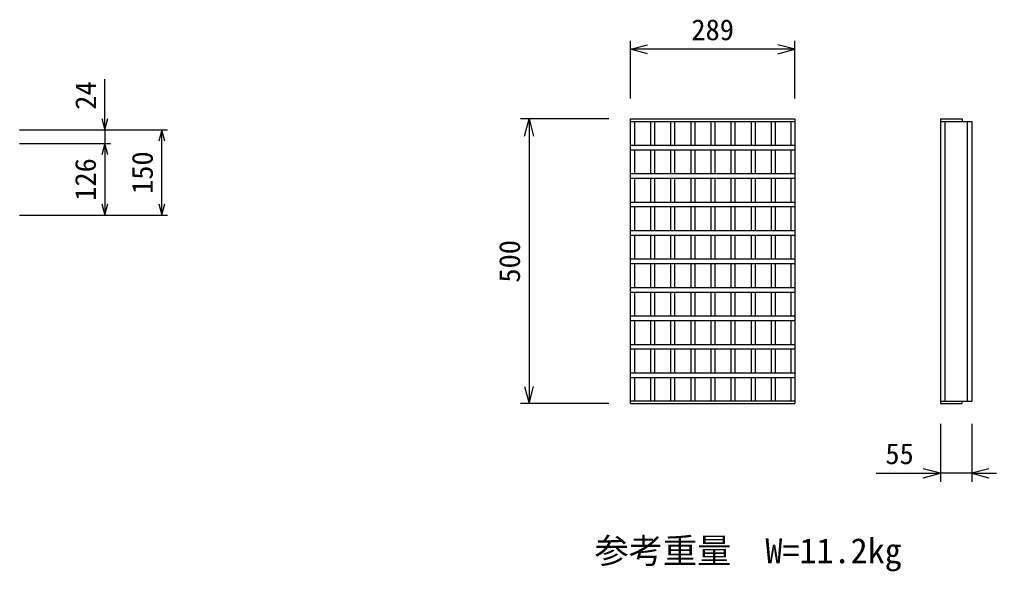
# Model space of a CAD drawing. Units: millimetres, scale not verified. Extents: x -12600 to 12600, y -8910 to 8910.
# Drawn here: x 9244 to 10960, y -3277 to -2307 of the extents above; entities that cross this region are included whole.
import ezdxf
from ezdxf.enums import TextEntityAlignment as Align

# ---------------------------------------------------------------- set-up
doc = ezdxf.new("R2010")
doc.units = ezdxf.units.MM
doc.header["$LTSCALE"] = 30
for name, color, linetype, lineweight in [('0-0_DIM', 7, 'Continuous', 25), ('0-2_HATCH', 6, 'Continuous', 25), ('0-7_TXT', 7, 'Continuous', 25)]:
    doc.layers.add(name, color=color, linetype=linetype, lineweight=lineweight)
doc.styles.add('ＭＳ ゴシック', font='')
doc.styles.get('ＭＳ ゴシック').set_extended_font_data('MS Gothic')

msp = doc.modelspace()

# ---------------------------------------------------------------- linework, layer by layer
at = {"layer": '0-0_DIM'}
for p, q in [((10317.06, -2446.24), (10317.06, -2344.66)), ((10606.06, -2446.24), (10606.06, -2344.66)), ((10606.06, -2359.66), (10317.06, -2359.66)), ((9394.12, -2501.23), (9394.12, -2412.26)), ((10279.06, -2481.97), (10124.06, -2481.97)), ((10139.06, -2481.97), (10139.06, -2981.97)), ((9244.12, -2501.23), (9504.12, -2501.23)), ((9394.12, -2501.23), (9394.12, -2525.23)), ((9494.12, -2651.22), (9494.12, -2501.23)), ((9244.12, -2525.23), (9404.12, -2525.23)), ((9394.12, -2525.23), (9394.12, -2651.22)), ((9244.12, -2651.22), (9504.12, -2651.22)), ((10279.06, -2981.97), (10124.06, -2981.97)), ((10861.46, -3017.69), (10861.46, -3119.28)), ((10916.46, -3017.69), (10916.46, -3119.28)), ((10748.85, -3104.28), (10861.46, -3104.28)), ((10916.46, -3104.28), (10861.46, -3104.28)), ((10916.46, -3104.28), (10959.93, -3104.28))]:
    msp.add_line(p, q, dxfattribs=at)
for points in [[(10347.06, -2367.69), (10317.06, -2359.66), (10347.06, -2351.62)], [(10576.06, -2367.69), (10606.06, -2359.66), (10576.06, -2351.62)], [(9388.77, -2481.23), (9394.12, -2501.23), (9399.48, -2481.23)], [(10131.02, -2511.97), (10139.06, -2481.97), (10147.1, -2511.97)], [(9499.48, -2521.23), (9494.12, -2501.23), (9488.77, -2521.23)], [(9399.48, -2545.23), (9394.12, -2525.23), (9388.77, -2545.23)], [(9388.77, -2631.22), (9394.12, -2651.22), (9399.48, -2631.22)], [(9488.77, -2631.22), (9494.12, -2651.22), (9499.48, -2631.22)], [(10131.02, -2951.97), (10139.06, -2981.97), (10147.1, -2951.97)], [(10831.46, -3112.31), (10861.46, -3104.28), (10831.46, -3096.24)], [(10946.46, -3096.24), (10916.46, -3104.28), (10946.46, -3112.31)]]:
    msp.add_lwpolyline(points, dxfattribs=at)
at = {"layer": '0-2_HATCH'}
for p, q in [((10317.06, -2481.97), (10606.06, -2481.97)), ((10317.06, -2981.97), (10317.06, -2481.97)), ((10317.06, -2486.47), (10606.06, -2486.47)), ((10324.06, -2486.47), (10324.06, -2527.97)), ((10352.36, -2486.47), (10352.36, -2527.97)), ((10359.36, -2486.47), (10359.36, -2527.97)), ((10387.66, -2486.47), (10387.66, -2527.97)), ((10394.66, -2486.47), (10394.66, -2527.97)), ((10422.96, -2486.47), (10422.96, -2527.97)), ((10429.96, -2486.47), (10429.96, -2527.97)), ((10458.26, -2486.47), (10458.26, -2527.97)), ((10465.26, -2486.47), (10465.26, -2527.97)), ((10493.56, -2486.47), (10493.56, -2527.97)), ((10500.56, -2486.47), (10500.56, -2527.97)), ((10528.86, -2486.47), (10528.86, -2527.97)), ((10535.86, -2486.47), (10535.86, -2527.97)), ((10564.16, -2486.47), (10564.16, -2527.97)), ((10571.16, -2486.47), (10571.16, -2527.97)), ((10599.06, -2486.47), (10599.06, -2527.97)), ((10606.06, -2481.97), (10606.06, -2981.97)), ((10861.46, -2481.97), (10861.46, -2981.97)), ((10861.46, -2481.97), (10899.46, -2481.97)), ((10861.46, -2486.47), (10916.46, -2486.47)), ((10869.46, -2486.47), (10869.46, -2977.47)), ((10899.46, -2481.97), (10899.46, -2486.47)), ((10908.46, -2486.47), (10908.46, -2977.47)), ((10916.46, -2486.47), (10916.46, -2977.47)), ((10317.06, -2527.97), (10606.06, -2527.97)), ((10317.06, -2535.97), (10606.06, -2535.97)), ((10324.06, -2535.97), (10324.06, -2577.97)), ((10352.36, -2535.97), (10352.36, -2577.97)), ((10359.36, -2535.97), (10359.36, -2577.97)), ((10387.66, -2535.97), (10387.66, -2577.97)), ((10394.66, -2535.97), (10394.66, -2577.97)), ((10422.96, -2535.97), (10422.96, -2577.97)), ((10429.96, -2535.97), (10429.96, -2577.97)), ((10458.26, -2535.97), (10458.26, -2577.97)), ((10465.26, -2535.97), (10465.26, -2577.97)), ((10493.56, -2535.97), (10493.56, -2577.97)), ((10500.56, -2535.97), (10500.56, -2577.97)), ((10528.86, -2535.97), (10528.86, -2577.97)), ((10535.86, -2535.97), (10535.86, -2577.97)), ((10564.16, -2535.97), (10564.16, -2577.97)), ((10571.16, -2535.97), (10571.16, -2577.97)), ((10599.06, -2535.97), (10599.06, -2577.97)), ((10317.06, -2577.97), (10606.06, -2577.97)), ((10317.06, -2585.97), (10606.06, -2585.97)), ((10324.06, -2585.97), (10324.06, -2627.97)), ((10352.36, -2585.97), (10352.36, -2627.97)), ((10359.36, -2585.97), (10359.36, -2627.97)), ((10387.66, -2585.97), (10387.66, -2627.97)), ((10394.66, -2585.97), (10394.66, -2627.97)), ((10422.96, -2585.97), (10422.96, -2627.97)), ((10429.96, -2585.97), (10429.96, -2627.97)), ((10458.26, -2585.97), (10458.26, -2627.97)), ((10465.26, -2585.97), (10465.26, -2627.97)), ((10493.56, -2585.97), (10493.56, -2627.97)), ((10500.56, -2585.97), (10500.56, -2627.97)), ((10528.86, -2585.97), (10528.86, -2627.97)), ((10535.86, -2585.97), (10535.86, -2627.97)), ((10564.16, -2585.97), (10564.16, -2627.97)), ((10571.16, -2585.97), (10571.16, -2627.97)), ((10599.06, -2585.97), (10599.06, -2627.97)), ((10317.06, -2627.97), (10606.06, -2627.97)), ((10317.06, -2635.97), (10606.06, -2635.97)), ((10324.06, -2635.97), (10324.06, -2677.97)), ((10352.36, -2635.97), (10352.36, -2677.97)), ((10359.36, -2635.97), (10359.36, -2677.97)), ((10387.66, -2635.97), (10387.66, -2677.97)), ((10394.66, -2635.97), (10394.66, -2677.97)), ((10422.96, -2635.97), (10422.96, -2677.97)), ((10429.96, -2635.97), (10429.96, -2677.97)), ((10458.26, -2635.97), (10458.26, -2677.97)), ((10465.26, -2635.97), (10465.26, -2677.97)), ((10493.56, -2635.97), (10493.56, -2677.97)), ((10500.56, -2635.97), (10500.56, -2677.97)), ((10528.86, -2635.97), (10528.86, -2677.97)), ((10535.86, -2635.97), (10535.86, -2677.97)), ((10564.16, -2635.97), (10564.16, -2677.97)), ((10571.16, -2635.97), (10571.16, -2677.97)), ((10599.06, -2635.97), (10599.06, -2677.97)), ((10317.06, -2677.97), (10606.06, -2677.97)), ((10317.06, -2685.97), (10606.06, -2685.97)), ((10324.06, -2685.97), (10324.06, -2727.97)), ((10352.36, -2685.97), (10352.36, -2727.97)), ((10359.36, -2685.97), (10359.36, -2727.97)), ((10387.66, -2685.97), (10387.66, -2727.97)), ((10394.66, -2685.97), (10394.66, -2727.97)), ((10422.96, -2685.97), (10422.96, -2727.97)), ((10429.96, -2685.97), (10429.96, -2727.97)), ((10458.26, -2685.97), (10458.26, -2727.97)), ((10465.26, -2685.97), (10465.26, -2727.97)), ((10493.56, -2685.97), (10493.56, -2727.97)), ((10500.56, -2685.97), (10500.56, -2727.97)), ((10528.86, -2685.97), (10528.86, -2727.97)), ((10535.86, -2685.97), (10535.86, -2727.97)), ((10564.16, -2685.97), (10564.16, -2727.97)), ((10571.16, -2685.97), (10571.16, -2727.97)), ((10599.06, -2685.97), (10599.06, -2727.97)), ((10317.06, -2727.97), (10606.06, -2727.97)), ((10317.06, -2735.97), (10606.06, -2735.97)), ((10324.06, -2735.97), (10324.06, -2777.97)), ((10352.36, -2735.97), (10352.36, -2777.97)), ((10359.36, -2735.97), (10359.36, -2777.97)), ((10387.66, -2735.97), (10387.66, -2777.97)), ((10394.66, -2735.97), (10394.66, -2777.97)), ((10422.96, -2735.97), (10422.96, -2777.97)), ((10429.96, -2735.97), (10429.96, -2777.97)), ((10458.26, -2735.97), (10458.26, -2777.97)), ((10465.26, -2735.97), (10465.26, -2777.97)), ((10493.56, -2735.97), (10493.56, -2777.97)), ((10500.56, -2735.97), (10500.56, -2777.97)), ((10528.86, -2735.97), (10528.86, -2777.97)), ((10535.86, -2735.97), (10535.86, -2777.97)), ((10564.16, -2735.97), (10564.16, -2777.97)), ((10571.16, -2735.97), (10571.16, -2777.97)), ((10599.06, -2735.97), (10599.06, -2777.97)), ((10317.06, -2777.97), (10606.06, -2777.97)), ((10317.06, -2785.97), (10606.06, -2785.97)), ((10324.06, -2785.97), (10324.06, -2827.97)), ((10352.36, -2785.97), (10352.36, -2827.97)), ((10359.36, -2785.97), (10359.36, -2827.97)), ((10387.66, -2785.97), (10387.66, -2827.97)), ((10394.66, -2785.97), (10394.66, -2827.97)), ((10422.96, -2785.97), (10422.96, -2827.97)), ((10429.96, -2785.97), (10429.96, -2827.97)), ((10458.26, -2785.97), (10458.26, -2827.97)), ((10465.26, -2785.97), (10465.26, -2827.97)), ((10493.56, -2785.97), (10493.56, -2827.97)), ((10500.56, -2785.97), (10500.56, -2827.97)), ((10528.86, -2785.97), (10528.86, -2827.97)), ((10535.86, -2785.97), (10535.86, -2827.97)), ((10564.16, -2785.97), (10564.16, -2827.97)), ((10571.16, -2785.97), (10571.16, -2827.97)), ((10599.06, -2785.97), (10599.06, -2827.97)), ((10317.06, -2827.97), (10606.06, -2827.97)), ((10317.06, -2835.97), (10606.06, -2835.97)), ((10324.06, -2835.97), (10324.06, -2877.97)), ((10352.36, -2835.97), (10352.36, -2877.97)), ((10359.36, -2835.97), (10359.36, -2877.97)), ((10387.66, -2835.97), (10387.66, -2877.97)), ((10394.66, -2835.97), (10394.66, -2877.97)), ((10422.96, -2835.97), (10422.96, -2877.97)), ((10429.96, -2835.97), (10429.96, -2877.97)), ((10458.26, -2835.97), (10458.26, -2877.97)), ((10465.26, -2835.97), (10465.26, -2877.97)), ((10493.56, -2835.97), (10493.56, -2877.97)), ((10500.56, -2835.97), (10500.56, -2877.97)), ((10528.86, -2835.97), (10528.86, -2877.97)), ((10535.86, -2835.97), (10535.86, -2877.97)), ((10564.16, -2835.97), (10564.16, -2877.97)), ((10571.16, -2835.97), (10571.16, -2877.97)), ((10599.06, -2835.97), (10599.06, -2877.97)), ((10317.06, -2877.97), (10606.06, -2877.97)), ((10317.06, -2885.97), (10606.06, -2885.97)), ((10324.06, -2885.97), (10324.06, -2927.97)), ((10352.36, -2885.97), (10352.36, -2927.97)), ((10359.36, -2885.97), (10359.36, -2927.97)), ((10387.66, -2885.97), (10387.66, -2927.97)), ((10394.66, -2885.97), (10394.66, -2927.97)), ((10422.96, -2885.97), (10422.96, -2927.97)), ((10429.96, -2885.97), (10429.96, -2927.97)), ((10458.26, -2885.97), (10458.26, -2927.97)), ((10465.26, -2885.97), (10465.26, -2927.97)), ((10493.56, -2885.97), (10493.56, -2927.97)), ((10500.56, -2885.97), (10500.56, -2927.97)), ((10528.86, -2885.97), (10528.86, -2927.97)), ((10535.86, -2885.97), (10535.86, -2927.97)), ((10564.16, -2885.97), (10564.16, -2927.97)), ((10571.16, -2885.97), (10571.16, -2927.97)), ((10599.06, -2885.97), (10599.06, -2927.97)), ((10317.06, -2927.97), (10606.06, -2927.97)), ((10317.06, -2935.97), (10606.06, -2935.97)), ((10324.06, -2935.97), (10324.06, -2977.47)), ((10352.36, -2935.97), (10352.36, -2977.47)), ((10359.36, -2935.97), (10359.36, -2977.47)), ((10387.66, -2935.97), (10387.66, -2977.47)), ((10394.66, -2935.97), (10394.66, -2977.47)), ((10422.96, -2935.97), (10422.96, -2977.47)), ((10429.96, -2935.97), (10429.96, -2977.47)), ((10458.26, -2935.97), (10458.26, -2977.47)), ((10465.26, -2935.97), (10465.26, -2977.47)), ((10493.56, -2935.97), (10493.56, -2977.47)), ((10500.56, -2935.97), (10500.56, -2977.47)), ((10528.86, -2935.97), (10528.86, -2977.47)), ((10535.86, -2935.97), (10535.86, -2977.47)), ((10564.16, -2935.97), (10564.16, -2977.47)), ((10571.16, -2935.97), (10571.16, -2977.47)), ((10599.06, -2935.97), (10599.06, -2977.47)), ((10606.06, -2977.47), (10317.06, -2977.47)), ((10317.06, -2981.97), (10606.06, -2981.97)), ((10861.46, -2977.47), (10916.46, -2977.47)), ((10861.46, -2981.97), (10899.46, -2981.97)), ((10899.46, -2981.97), (10899.46, -2977.47))]:
    msp.add_line(p, q, dxfattribs=at)

# ---------------------------------------------------------------- texts
at = {"layer": '0-0_DIM', "style": 'ＭＳ ゴシック'}
for s, p in [('289', (10424.06, -2354.66)), ('55', (10764.83, -3099.28))]:
    msp.add_text(s, height=36.66, dxfattribs=at).set_placement(p, align=Align.BOTTOM_LEFT)
for s, p in [('24', (9389.65, -2465.93)), ('126', (9389.12, -2625.72)), ('150', (9489.12, -2613.72)), ('500', (10134.06, -2769.47))]:
    msp.add_text(s, height=36.66, rotation=90, dxfattribs=at).set_placement(p, align=Align.BOTTOM_LEFT)
at = {"layer": '0-7_TXT', "style": 'ＭＳ ゴシック'}
msp.add_text('参考重量\u3000W=11.2kg', height=43.99, dxfattribs=at).set_placement((10254.11, -3275.5), align=Align.BOTTOM_LEFT)

doc.saveas('drawing.dxf')
